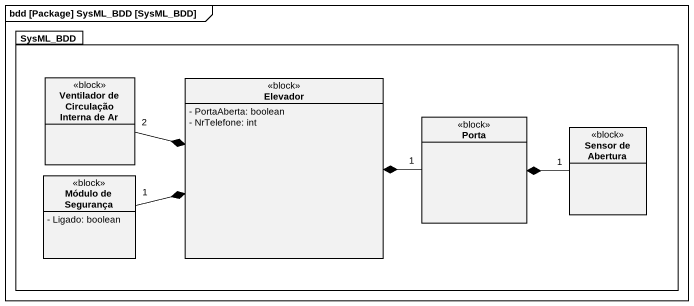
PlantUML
@startuml
mainframe bdd [Package] SysML_BDD [SysML_BDD]
hide circle
hide empty members
skinparam classAttributeIconSize 0
package SysML_BDD {
  class "Ventilador de Circulação Interna de Ar" as Ventilador_de_Circulação <<block>>
  class Elevador <<block>> {
    - PortaAberta: boolean
    - NrTelefone: int
  }
  class Porta <<block>>
  class "Sensor de Abertura" as Sensor_de_Abertura <<block>>
  class "Módulo de Segurança" as Módulo_de_Segurança <<block>> {
    - Ligado: boolean
  }
}
Ventilador_de_Circulação "2" -right-* Elevador
Porta "1" -left-* Elevador
Sensor_de_Abertura "1" -left-* Porta
Módulo_de_Segurança "1" -right-* Elevador
@enduml
